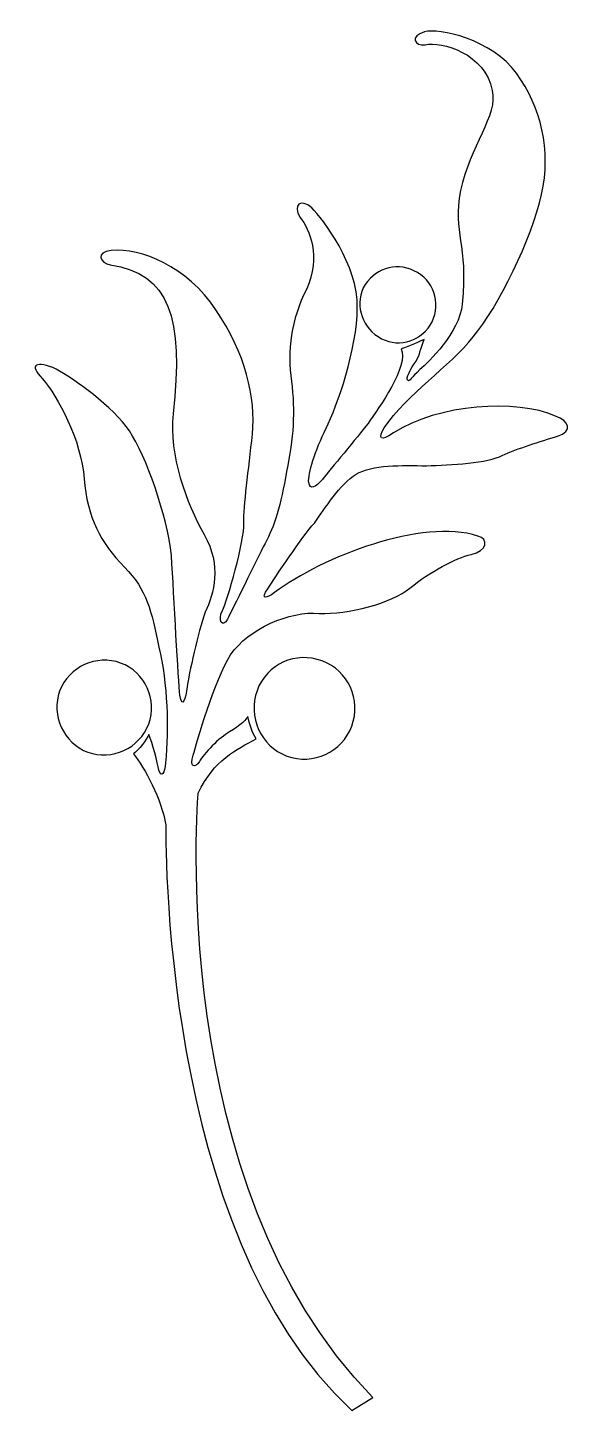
# Model space of a CAD drawing. Header units: centimetres. Extents: x -3.7 to 3.7, y -9.3 to 9.4.
import ezdxf

# ---------------------------------------------------------------- set-up
doc = ezdxf.new("R2010")
doc.units = ezdxf.units.CM
doc.header["$MEASUREMENT"] = 0
doc.layers.add('Camada 1', color=7, linetype='Continuous')

msp = doc.modelspace()

# ---------------------------------------------------------------- linework, layer by layer
at = {"layer": 'Camada 1'}
for points, knots in [([(3.47151, 3.85272), (3.24132, 3.78869), (2.92258, 3.68349), (2.72134, 3.59353), (2.72134, 3.59353), (2.53531, 3.49288), (2.0199, 3.46089), (1.69666, 3.45325), (1.69666, 3.45325), (1.36575, 3.4609), (0.95556, 3.46698), (0.74064, 3.34038), (0.74064, 3.34038), (0.51799, 3.19856), (0.32281, 2.87993), (0.17485, 2.67712), (0.17485, 2.67712), (0.01324, 2.49413), (-0.36337, 1.94065), (-0.45332, 1.78812), (-0.45332, 1.78812), (-0.56616, 1.6448), (-0.47316, 1.64789), (-0.3649, 1.73634), (-0.3649, 1.73634), (0.28772, 2.22426), (1.64022, 2.74573), (2.38888, 2.50175), (2.38888, 2.50175), (2.54289, 2.46368), (2.52001, 2.30045), (2.29895, 2.25323), (2.29895, 2.25323), (2.09001, 2.20285), (1.73782, 2.01383), (1.47096, 1.79733), (1.47096, 1.79733), (1.22392, 1.58995), (0.62927, 1.43594), (0.242, 1.45419), (0.242, 1.45419), (-0.15752, 1.4893), (-0.71555, 1.2484), (-0.95953, 0.89306), (-0.95953, 0.89306), (-1.18064, 0.54545), (-1.4185, -0.2978), (-1.46576, -0.467), (-1.46576, -0.467), (-1.52675, -0.63173), (-1.43986, -0.647), (-1.38345, -0.55394), (-1.38345, -0.55394), (-1.32553, -0.44723), (-1.11201, -0.22607), (-0.97327, -0.1514), (-0.97327, -0.1514), (-0.83145, -0.06901), (-0.73694, 0.02701), (-0.72628, 0.05905), (-0.72628, 0.05905), (-0.70948, -0.04162), (-0.66376, -0.17122), (-0.61341, -0.24443), (-0.61341, -0.24443), (-0.8772, -0.38924), (-1.1898, -0.53256), (-1.39719, -0.97931), (-1.39719, -0.97931), (-1.39719, -0.97931), (-1.86376, -6.29788), (0.96932, -9.16756), (0.96932, -9.16756), (0.96932, -9.16756), (0.6842, -9.34131), (0.6842, -9.34131), (0.6842, -9.34131), (-1.93848, -6.94281), (-1.83786, -1.41545), (-1.83786, -1.41545), (-1.83786, -1.41545), (-1.89276, -1.06011), (-2.12451, -0.63321), (-2.27702, -0.44721), (-2.27702, -0.44721), (-2.20532, -0.40144), (-2.09554, -0.25047), (-2.0681, -0.18641), (-2.0681, -0.18641), (-2.01778, -0.30076), (-1.94914, -0.56921), (-1.93237, -0.67136), (-1.93237, -0.67136), (-1.89578, -0.77349), (-1.85617, -0.71557), (-1.84088, -0.57069), (-1.84088, -0.57069), (-1.79664, -0.10259), (-1.81495, 0.50275), (-1.93084, 0.99527), (-1.93084, 0.99527), (-2.03606, 1.49996), (-2.09094, 1.76375), (-2.39743, 2.08091), (-2.39743, 2.08091), (-2.72678, 2.41185), (-2.89908, 2.75488), (-2.94636, 3.27791), (-2.94636, 3.27791), (-2.97684, 3.79633), (-3.30924, 4.40318), (-3.50749, 4.62887), (-3.50749, 4.62887), (-3.71029, 4.83321), (-3.58067, 4.87893), (-3.3245, 4.76304), (-3.3245, 4.76304), (-3.08966, 4.63802), (-2.54533, 4.24615), (-2.33033, 3.92592), (-2.33033, 3.92592), (-2.10313, 3.57979), (-1.82103, 2.78385), (-1.76158, 2.23798), (-1.76158, 2.23798), (-1.72803, 1.68143), (-1.66855, 0.54242), (-1.64723, 0.34576), (-1.64723, 0.34576), (-1.61064, 0.14592), (-1.57098, 0.30152), (-1.54812, 0.46009), (-1.54812, 0.46009), (-1.52674, 0.62164), (-1.40173, 1.20719), (-1.30261, 1.46948), (-1.30261, 1.46948), (-1.18979, 1.72713), (-1.0739, 2.09466), (-1.31936, 2.52162), (-1.31936, 2.52162), (-1.55574, 2.944), (-1.80125, 3.60117), (-1.74026, 4.15465), (-1.74026, 4.15465), (-1.59082, 5.4614), (-1.79207, 6.06214), (-2.59108, 6.17347), (-2.59108, 6.17347), (-2.72983, 6.20398), (-2.79388, 6.34426), (-2.57735, 6.37019), (-2.57735, 6.37019), (-2.17024, 6.40832), (-1.55267, 6.15672), (-1.15778, 5.56358), (-1.15778, 5.56358), (-0.75979, 4.98417), (-0.61343, 4.36967), (-0.66375, 3.88176), (-0.66375, 3.88176), (-0.71556, 3.39839), (-0.78572, 2.90285), (-0.77964, 2.67716), (-0.77964, 2.67716), (-0.76898, 2.44689), (-1.0053, 1.6174), (-1.06936, 1.49244), (-1.06936, 1.49244), (-1.14254, 1.35361), (-1.06629, 1.24995), (-1.00224, 1.37502), (-1.00224, 1.37502), (-0.94432, 1.4848), (-0.60732, 2.1816), (-0.49297, 2.3997), (-0.49297, 2.3997), (-0.3679, 2.63148), (-0.27797, 2.91807), (-0.20021, 3.37556), (-0.20021, 3.37556), (-0.10718, 3.82691), (-0.08279, 4.18828), (-0.13615, 4.59844), (-0.13615, 4.59844), (-0.18954, 5.01317), (-0.14533, 5.42794), (0.07123, 5.85029), (0.07123, 5.85029), (0.26789, 6.28183), (0.11089, 6.65843), (-0.01878, 6.81702), (-0.01878, 6.81702), (-0.12395, 6.98781), (-0.01418, 7.07774), (0.13986, 6.94664), (0.13986, 6.94664), (0.29229, 6.7972), (0.76801, 6.17051), (0.7574, 5.59412), (0.7574, 5.59412), (0.75581, 5.03606), (0.4844, 4.2584), (0.33502, 3.96109), (0.33502, 3.96109), (0.18558, 3.66224), (0.0865, 3.34204), (0.09869, 3.22613), (0.09869, 3.22613), (0.11843, 3.12548), (0.18555, 3.15445), (0.28464, 3.26886), (0.28464, 3.26886), (0.38677, 3.39999), (0.75737, 3.83758), (0.9022, 4.02665), (0.9022, 4.02665), (1.05312, 4.23403), (1.45727, 4.81344), (1.35353, 5.03609), (1.35353, 5.03609), (1.46034, 5.06961), (1.61735, 5.14433), (1.66307, 5.16566), (1.66307, 5.16566), (1.62349, 5.06504), (1.60058, 4.9446), (1.55329, 4.86988), (1.55329, 4.86988), (1.48474, 4.78143), (1.40541, 4.62284), (1.4405, 4.61218), (1.4405, 4.61218), (1.46331, 4.58323), (1.49077, 4.65031), (1.60515, 4.75553), (1.60515, 4.75553), (1.7195, 4.86226), (2.14188, 5.24649), (2.17848, 5.64448), (2.17848, 5.64448), (2.26079, 6.47241), (2.04735, 6.58984), (2.15567, 7.18301), (2.15567, 7.18301), (2.28219, 7.77155), (2.66798, 8.20769), (2.58559, 8.53702), (2.58559, 8.53702), (2.49256, 9.03867), (1.89791, 9.20491), (1.67685, 9.15609), (1.67685, 9.15609), (1.53958, 9.13471), (1.46034, 9.27349), (1.6677, 9.32989), (1.6677, 9.32989), (1.85677, 9.38783), (2.58258, 9.23075), (2.91495, 8.7703), (2.91495, 8.7703), (3.24735, 8.30675), (3.38768, 7.73345), (3.25502, 7.12962), (3.25502, 7.12962), (3.12696, 6.54103), (2.66492, 5.59411), (2.32644, 5.19922), (2.32644, 5.19922), (2.00928, 4.79057), (1.42675, 4.42918), (1.12335, 3.96719), (1.12335, 3.96719), (1.0349, 3.83149), (1.06694, 3.76439), (1.24683, 3.90009), (1.24683, 3.90009), (1.85823, 4.2889), (2.91344, 4.36057), (3.44412, 4.12729), (3.44412, 4.12729), (3.62401, 4.05859), (3.685, 3.92286), (3.47151, 3.85272)], [0, 0, 0, 0, 0.01388889, 0.01388889, 0.01388889, 0.01388889, 0.02777778, 0.02777778, 0.02777778, 0.02777778, 0.04166667, 0.04166667, 0.04166667, 0.04166667, 0.05555556, 0.05555556, 0.05555556, 0.05555556, 0.06944444, 0.06944444, 0.06944444, 0.06944444, 0.08333333, 0.08333333, 0.08333333, 0.08333333, 0.09722222, 0.09722222, 0.09722222, 0.09722222, 0.11111111, 0.11111111, 0.11111111, 0.11111111, 0.125, 0.125, 0.125, 0.125, 0.13888889, 0.13888889, 0.13888889, 0.13888889, 0.15277778, 0.15277778, 0.15277778, 0.15277778, 0.16666667, 0.16666667, 0.16666667, 0.16666667, 0.18055556, 0.18055556, 0.18055556, 0.18055556, 0.19444444, 0.19444444, 0.19444444, 0.19444444, 0.20833333, 0.20833333, 0.20833333, 0.20833333, 0.22222222, 0.22222222, 0.22222222, 0.22222222, 0.23611111, 0.23611111, 0.23611111, 0.23611111, 0.25, 0.25, 0.25, 0.25, 0.26388889, 0.26388889, 0.26388889, 0.26388889, 0.27777778, 0.27777778, 0.27777778, 0.27777778, 0.29166667, 0.29166667, 0.29166667, 0.29166667, 0.30555556, 0.30555556, 0.30555556, 0.30555556, 0.31944444, 0.31944444, 0.31944444, 0.31944444, 0.33333333, 0.33333333, 0.33333333, 0.33333333, 0.34722222, 0.34722222, 0.34722222, 0.34722222, 0.36111111, 0.36111111, 0.36111111, 0.36111111, 0.375, 0.375, 0.375, 0.375, 0.38888889, 0.38888889, 0.38888889, 0.38888889, 0.40277778, 0.40277778, 0.40277778, 0.40277778, 0.41666667, 0.41666667, 0.41666667, 0.41666667, 0.43055556, 0.43055556, 0.43055556, 0.43055556, 0.44444444, 0.44444444, 0.44444444, 0.44444444, 0.45833333, 0.45833333, 0.45833333, 0.45833333, 0.47222222, 0.47222222, 0.47222222, 0.47222222, 0.48611111, 0.48611111, 0.48611111, 0.48611111, 0.5, 0.5, 0.5, 0.5, 0.51388889, 0.51388889, 0.51388889, 0.51388889, 0.52777778, 0.52777778, 0.52777778, 0.52777778, 0.54166667, 0.54166667, 0.54166667, 0.54166667, 0.55555556, 0.55555556, 0.55555556, 0.55555556, 0.56944444, 0.56944444, 0.56944444, 0.56944444, 0.58333333, 0.58333333, 0.58333333, 0.58333333, 0.59722222, 0.59722222, 0.59722222, 0.59722222, 0.61111111, 0.61111111, 0.61111111, 0.61111111, 0.625, 0.625, 0.625, 0.625, 0.63888889, 0.63888889, 0.63888889, 0.63888889, 0.65277778, 0.65277778, 0.65277778, 0.65277778, 0.66666667, 0.66666667, 0.66666667, 0.66666667, 0.68055556, 0.68055556, 0.68055556, 0.68055556, 0.69444444, 0.69444444, 0.69444444, 0.69444444, 0.70833333, 0.70833333, 0.70833333, 0.70833333, 0.72222222, 0.72222222, 0.72222222, 0.72222222, 0.73611111, 0.73611111, 0.73611111, 0.73611111, 0.75, 0.75, 0.75, 0.75, 0.76388889, 0.76388889, 0.76388889, 0.76388889, 0.77777778, 0.77777778, 0.77777778, 0.77777778, 0.79166667, 0.79166667, 0.79166667, 0.79166667, 0.80555556, 0.80555556, 0.80555556, 0.80555556, 0.81944444, 0.81944444, 0.81944444, 0.81944444, 0.83333333, 0.83333333, 0.83333333, 0.83333333, 0.84722222, 0.84722222, 0.84722222, 0.84722222, 0.86111111, 0.86111111, 0.86111111, 0.86111111, 0.875, 0.875, 0.875, 0.875, 0.88888889, 0.88888889, 0.88888889, 0.88888889, 0.90277778, 0.90277778, 0.90277778, 0.90277778, 0.91666667, 0.91666667, 0.91666667, 0.91666667, 0.93055556, 0.93055556, 0.93055556, 0.93055556, 0.94444444, 0.94444444, 0.94444444, 0.94444444, 0.95833333, 0.95833333, 0.95833333, 0.95833333, 0.97222222, 0.97222222, 0.97222222, 0.97222222, 1, 1, 1, 1]), ([(1.52433, 6.09416), (1.79725, 5.97372), (1.8857, 5.66112), (1.77288, 5.40341), (1.77288, 5.40341), (1.64024, 5.15335), (1.33682, 5.04355), (1.08676, 5.1747), (1.08676, 5.1747), (0.82141, 5.31191), (0.72685, 5.60621), (0.83821, 5.86238), (0.83821, 5.86238), (0.97085, 6.114), (1.2743, 6.22378), (1.52433, 6.09416)], [0, 0, 0, 0, 0.2, 0.2, 0.2, 0.2, 0.4, 0.4, 0.4, 0.4, 0.6, 0.6, 0.6, 0.6, 1, 1, 1, 1]), ([(-0.5753, 0.47068), (-0.40607, 0.81681), (-0.00504, 0.95098), (0.3472, 0.7818), (0.3472, 0.7818), (0.67499, 0.62162), (0.82443, 0.20847), (0.65367, -0.13765), (0.65367, -0.13765), (0.49508, -0.46859), (0.08341, -0.61803), (-0.26274, -0.45023), (-0.26274, -0.45023), (-0.59665, -0.28859), (-0.73386, 0.13371), (-0.5753, 0.47068)], [0, 0, 0, 0, 0.2, 0.2, 0.2, 0.2, 0.4, 0.4, 0.4, 0.4, 0.6, 0.6, 0.6, 0.6, 1, 1, 1, 1]), ([(-2.38981, 0.75582), (-2.07572, 0.60032), (-1.94155, 0.21303), (-2.09551, -0.10259), (-2.09551, -0.10259), (-2.25259, -0.41975), (-2.63685, -0.55394), (-2.954, -0.40144), (-2.954, -0.40144), (-3.26655, -0.24441), (-3.40379, 0.14291), (-3.25134, 0.4601), (-3.25134, 0.4601), (-3.09429, 0.77416), (-2.70697, 0.90984), (-2.38981, 0.75582)], [0, 0, 0, 0, 0.2, 0.2, 0.2, 0.2, 0.4, 0.4, 0.4, 0.4, 0.6, 0.6, 0.6, 0.6, 1, 1, 1, 1])]:
    msp.add_open_spline(points, degree=3, knots=knots, dxfattribs=at)

doc.saveas('drawing.dxf')
